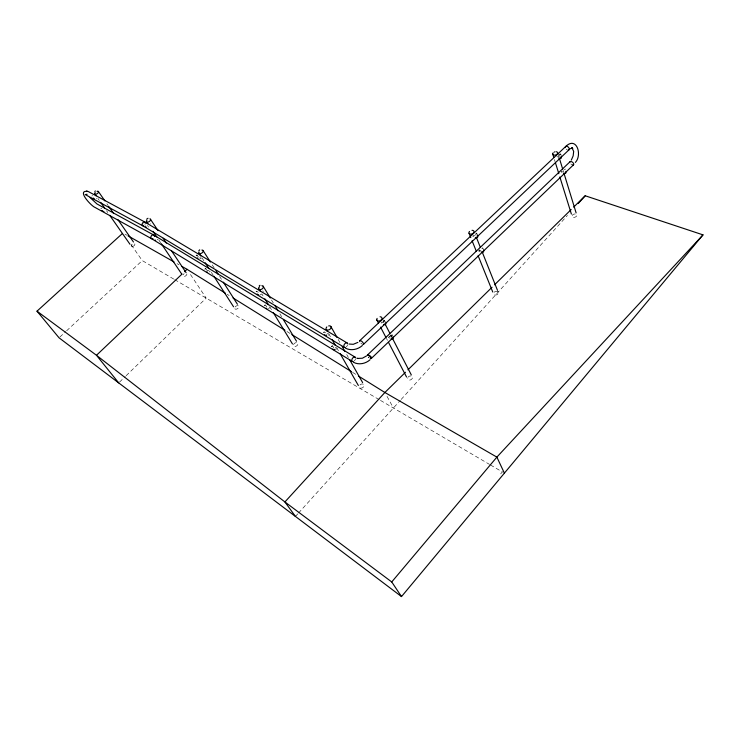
<?xml version="1.0" encoding="UTF-8"?>
<svg xmlns="http://www.w3.org/2000/svg" width="740" height="740" viewBox="0 0 740 740"><rect width="100%" height="100%" fill="white"/><g stroke="black" fill="none" stroke-linecap="round" stroke-linejoin="round"><path stroke-width="0.56" stroke-dasharray="3.7 2.78" d="M101.713 208.107L100.834 208.782M91.853 196.1L92.491 195.443M392.061 334.85L391.173 335.618L390.692 334.896M473.748 235.838L473.073 236.708L472.851 235.81M478.66 250.62L480.399 251.933M197.145 255.282L196.054 255.911M265.484 305.25L264.504 305.814M264.245 305.315L265.447 304.871M561.494 172.559L561.521 171.56M143.69 223.794L144.356 224.155M500.666 473.915L502.33 471.926M295.436 516.437L297.757 513.875M298.525 513.024L400.377 400.303M401.154 399.443L567.413 215.451M119.538 382.099L125.31 376.503M126.142 375.698L206.164 298.1L190.217 274.105M336.959 348.577L335.812 349.447M335.904 347.504L334.961 348.189M327.913 333.564L326.433 334.36M328.986 334.656L328.282 335.248M59.884 337.033L65.767 331.575M66.609 330.789L142.256 260.591L173.715 279.054M269.906 307.655L268.417 308.608M261.572 294.039L260.055 295.001M201.613 257.973L199.791 258.907M210.215 271.229L209.143 271.959M559.57 154.142L560.689 153.929L561.29 155.622M157.898 239.335L157.241 239.816M196.146 255.245L197.016 255.004M209.087 270.442L207.154 270.572M200.503 257.15L199.763 257.529M148.87 226.644L148.157 227.041M97.014 198.551L96.33 198.912M205.294 269.24L205.674 268.37L204.647 269.212M262.691 290.913L263.44 291.384M147.88 225.746L146.992 225.987M479.168 249.963L480.972 250.601M383.93 320.106L385.753 322.501M332.112 345.663L331.418 346.782L332.602 345.941M476.384 232.98L477.809 235.403M475.968 234.044L476.939 233.202M481.842 248.807L482.711 247.863M388.491 337.421L389.444 336.404M478.826 251.286L479.409 249.963M556.822 156.612L559.237 157.352M561.42 171.523L563.02 172.031M473.545 235.339L475.126 235.958M565.147 168.924L565.166 169.654L564.185 169.747M381.858 321.882L383.375 322.659M389.203 336.089L391.479 337.283M388.602 337.477L390.128 338.282M124.986 234.136L126.984 235.274M177.017 263.634L179.024 264.772M381.137 323.223L382.043 322.057M174.696 279.637L379.472 399.822M380.471 400.405L489.529 464.415M490.527 464.998L502.414 471.972M227.189 294.307L229.141 295.528M286.935 331.502L290.848 333.943M352.564 372.359L356.476 374.801M324.462 331.788C321.049 333.296 326.571 331.113 325.73 333.99M257.021 291.162C253.82 292.624 258.945 290.459 258.26 293.188M150.803 223.878L150.424 223.869M266.807 307.054L265.854 305.537M98.022 198.579L99.326 200.447M106.505 210.706L107.809 212.565M131.332 244.959L142.256 260.591M106.865 203.722L108.169 205.59M158.73 239.843L160.645 242.702M197.099 255.069L198.376 257.048M205.757 268.444L207.006 270.377M202.066 257.955L203.916 260.832M211.335 272.32L213.185 275.197M212.26 264.901L214.101 267.778M219.632 276.418L221.473 279.295M261.886 293.974L263.079 295.935M269.675 306.712L271.478 309.644M271.506 299.987L273.291 302.928M279.84 313.732L281.625 316.674M332.538 345.821L333.768 347.957M328.588 333.481L330.882 337.477M336.598 347.486L338.892 351.482M338.189 339.475L339.901 342.481M346.718 354.516L348.42 357.522M387.02 396.363L393.421 408.008M386.4 338.319L387.455 340.354M382.414 318.82L383.995 321.882M390.822 335.155L391.876 337.19M383.986 322.418C381.748 320.244 384.68 322.067 384.652 320.355M390.646 335.34L391.358 336.728M392.024 334.702L393.097 336.793M475.589 233.822L476.171 235.283M497.373 290.034L498.224 292.18M482.795 247.974L483.655 250.12M554.417 159.516L555.093 161.699M558.015 153.874L559.024 157.157M563.048 170.274L563.713 172.457M560.125 156.741L559.44 154.512L560.827 154.124M235.043 307.026A2.312 1.48 -32.7 0 1 238.493 305.971A2.312 1.48 -32.7 0 1 237.225 308.867A2.312 1.48 -32.7 0 1 234.645 307.933M186.85 273.92A2.211 1.323 -33.3 0 1 185.102 276.187A2.211 1.323 -33.3 0 1 182.91 275.687M183.067 274.873A2.211 1.323 -33.3 0 1 184.167 273.698M355.542 358.733A2.571 1.536 -57 0 1 354.257 360.963M567.21 149.822A2.34 1.415 46.2 0 1 566.276 149.092M571.872 164.669A2.331 1.193 39.7 0 1 570.891 163.984M361.869 343.98A2.618 0.962 45.3 0 1 360.861 343.12M347.596 344.738A2.608 1.582 -57.2 0 1 346.218 346.949M145.429 224.868A2.155 1.693 -58.8 0 1 145.096 225.312M494.098 292.282A2.507 1.776 -20.4 0 1 498.057 291.921A2.507 1.776 -20.4 0 1 496.309 294.927A2.507 1.776 -20.4 0 1 493.543 293.234M359.954 384.967A2.581 1.896 -30.1 0 1 363.756 384.596A2.581 1.896 -30.1 0 1 362.202 387.88A2.581 1.896 -30.1 0 1 359.205 386.548M407.832 377.446A2.599 1.943 -27.1 0 1 411.875 376.327A2.599 1.943 -27.1 0 1 410.867 379.759A2.599 1.943 -27.1 0 1 407.509 378.538M369.047 357.697L368.381 357.022L369.047 357.697M294.964 346.459A2.442 1.674 -31.8 0 0 297.896 343.582A2.442 1.674 -31.8 0 0 294.206 343.601A2.442 1.674 -31.8 0 0 294.964 346.459M132.691 246.448A2.081 1.165 -33.7 0 0 134.791 243.886A2.081 1.165 -33.7 0 0 131.646 244.718A2.081 1.165 -33.7 0 0 132.691 246.448M573.5 217.338A2.442 1.619 -16.3 0 0 576.802 215.09A2.442 1.619 -16.3 0 0 573.001 214.563A2.442 1.619 -16.3 0 0 573.5 217.338"/><path stroke-width="1.11" d="M391.201 338.828L393.032 338.754L393.227 337.079M571.28 160.164L573.167 155.863L573.676 151.395L571.992 147.889L572.806 148.453L571.706 148.046L572.214 148.111L570.068 148.796M575.359 162.412C582.436 155.16 576.756 135.827 565.758 146.446L359.797 340.631M198.838 250.749L199.689 249.824M370.268 358.502C374.551 357.901 365.736 353.988 367.623 354.839L570.133 161.653M94.812 191.484L95.377 190.929M553.215 152.819L552.919 153.189A2.571 1.6 -17.6 0 0 553.899 155.076A2.571 1.6 -17.6 0 0 557.146 154.096L557.479 153.661A2.571 1.6 -17.6 0 0 556.202 151.737M469.539 231.444L469.206 231.851A2.646 1.758 -21.4 0 0 470.039 234.016A2.646 1.758 -21.4 0 0 473.369 233.054L473.748 232.582A2.646 1.758 -21.4 0 0 472 230.325M146.64 219.16L148.019 218.272M122.128 233.775L37 311.17L59.043 337.81L401.506 596.579L703 234.867L585.201 195.767L573.666 207.108M401.506 596.579L391.738 581.955L496.873 457.117L703 234.867M578.245 203.472L585.201 195.767M405.492 372.248L384.883 392.487L284.909 501.951L295.436 516.437M407.962 369.815L492.054 287.25M494.524 284.817L571.188 209.531M371.166 358.586L573.537 164.807M181.994 274.087L96.478 355.283L37 311.17M184.51 271.7L187.026 269.305L225.228 293.086M363.433 344.396L568.94 149.887M87.126 194.269L85.276 194.602L142.866 225.848L344.35 347.365M370.083 359.723C365.726 363.719 358.789 365.181 353.47 362.286M366.689 355.829L362.36 358.234L357.55 358.428M362.369 345.515C357.901 349.558 350.871 351.093 345.432 348.133M259.24 285.825L260.027 285.307M357.901 342.389L353.276 344.304L348.975 344.035M367.623 354.839C369.168 354.442 372.757 358.299 370.463 358.595M335.035 349.743L333.675 349.687M326.645 335.877L324.435 334.776M155.687 240.232L154.984 240.112M103.905 211.566L102.805 211.27M347.115 342.944L145.086 222.157L88.208 191.512C75.702 189.292 91.205 206.053 95.016 207.422L151.654 238.743L352.397 361.518M258.787 295.131L257.104 294.039M207.552 272.209L206.774 271.95M481.518 252.377L483.562 251.998L483.655 250.12M558.894 158.721L561.096 158.397L561.521 156.371M563.482 173.632L565.665 173.345L566.091 171.375M93.194 198.052L94.452 198.977M356.828 358.169L357.846 358.475M266.825 308.673L265.984 308.219M475.339 237.623L477.587 237.494L477.809 235.403M98.17 191.355L98.217 191.364A2.174 1.119 -33.1 0 1 97.828 193.186A2.174 1.119 -33.1 0 1 95.293 194.241L94.97 194.121A2.174 1.119 -33.1 0 1 95.183 192.493M149.85 218.883L150.211 219.012A2.312 1.276 -32.7 0 1 149.906 221.02A2.312 1.276 -32.7 0 1 147.177 222.13L146.816 221.991A2.312 1.276 -32.7 0 1 146.946 220.206M86.691 190.901L87.163 191.087M146.122 227.115L145.493 226.764M383.551 324.471L385.559 324.638L385.892 322.788M127.983 235.838L174.02 261.932M182.022 266.474L187.026 269.305M354.978 357.059L153.679 234.996L96.931 203.935L90.076 197.534M233.063 297.97L284.974 330.29M291.828 334.554L351.583 371.748M358.438 376.022L384.883 392.487L496.873 457.117L504.393 473.138M333.351 349.558L332.695 349.03M391.738 581.955L284.909 501.951L96.478 355.283L118.715 382.904M197.839 258.454L197.266 257.844M102.508 211.085L101.972 210.53M94.757 193.917L96.061 195.776M100.631 202.307L104.543 207.903M109.761 215.368L129.99 244.283M98.429 191.577L104.923 200.919M108.817 206.525L113.359 213.065M117.91 219.604L133.487 242.017M146.576 221.76L147.852 223.665M152.967 231.278L156.806 236.985M161.283 243.654L181.753 274.105M150.46 219.253L158.092 230.695M163.189 238.317L166.371 243.09M171.458 250.712L186.092 272.644M198.977 253.163L200.827 256.04M205.156 262.746L208.865 268.49M213.804 276.15L233.572 306.804M203.047 250.508L210.419 262.025M215.941 270.655L218.402 274.494M223.314 282.171L237.438 304.242M258.889 289.072L260.082 291.033M264.883 298.868L268.481 304.75M273.273 312.585L292.466 343.943M263.163 286.241L270.313 298.017M275.077 305.879L278.055 310.782M283.42 319.625L296.518 341.223M326.294 329.476L327.441 331.474M332.019 339.475L335.461 345.478M340.039 353.48L358.354 385.494M330.808 326.442L337.061 337.468M342.167 346.496L345.007 351.509M349.558 359.529L362.618 382.589M376.854 319.995L378.445 323.047M380.564 327.117L385.864 337.301M388.519 342.389L406.547 377.012M385.041 323.926L389.776 333.111M392.404 338.217L411.329 374.958M469.058 233.276L470.779 237.549M472.074 240.759L476.384 251.434M478.114 255.707L492.766 292.032M476.458 237.577L480.297 247.215M482.008 251.498L497.373 290.034M552.725 154.068L553.742 157.333M555.435 162.791L558.83 173.697M559.847 176.971L571.382 214.054M559.357 158.249L562.715 169.183M564.056 173.549L576.127 212.907M198.995 251.942A2.433 1.443 -32.2 0 0 199.263 253.432L199.661 253.579A2.433 1.443 -32.2 0 0 202.556 252.423A2.433 1.443 -32.2 0 0 202.769 250.25L202.362 250.092A2.433 1.443 -32.2 0 0 201.872 250.064M258.686 288.221A2.571 1.637 -31.4 0 0 259.213 289.368L259.657 289.543A2.571 1.637 -31.4 0 0 262.756 288.332A2.571 1.637 -31.4 0 0 262.839 285.945L262.386 285.769A2.571 1.637 -31.4 0 0 261.849 285.723M258.824 287.721A2.571 1.637 -31.4 0 1 259.527 286.75M97.014 191.327A2.174 1.119 -33.1 0 1 97.893 191.253M353.267 361.536A2.571 1.536 -57 0 1 351.787 360.223A2.571 1.536 -57 0 1 353.443 357.365A2.571 1.536 -57 0 1 355.496 357.688M153.004 238.706A2.127 1.647 -58.4 0 1 150.877 237.512A2.127 1.647 -58.4 0 1 152.644 234.913A2.127 1.647 -58.4 0 1 154.457 236.56M565.462 147.612A2.34 1.415 46.2 0 1 566.822 146.252A2.34 1.415 46.2 0 1 569.134 148.398A2.34 1.415 46.2 0 1 568.181 150.118M569.893 162.245A2.331 1.193 39.7 0 1 571.632 161.699A2.331 1.193 39.7 0 1 573.75 163.947A2.331 1.193 39.7 0 1 572.371 164.872M359.797 341.612A2.618 0.962 45.3 0 1 360.704 340.678A2.618 0.962 45.3 0 1 363.266 343.092A2.618 0.962 45.3 0 1 362.813 344.452M345.21 347.467A2.608 1.582 -57.2 0 1 343.804 345.95A2.608 1.582 -57.2 0 1 345.58 343.11A2.608 1.582 -57.2 0 1 347.606 343.637M143.745 226.033A2.155 1.693 -58.8 0 1 142.154 224.359A2.155 1.693 -58.8 0 1 143.893 222.037A2.155 1.693 -58.8 0 1 145.789 223.314M326.137 327.986A2.729 1.878 -29.9 0 0 326.673 329.809L327.182 330.012A2.729 1.878 -29.9 0 0 330.503 328.745A2.729 1.878 -29.9 0 0 330.429 326.109L329.92 325.905A2.729 1.878 -29.9 0 0 328.671 325.924M326.414 327.441A2.729 1.878 -29.9 0 1 326.839 326.923M554.297 152.061A2.571 1.6 -17.6 0 1 554.926 151.839M380.064 316.776A2.756 1.924 -27.2 0 1 381.618 319.412L381.193 319.93A2.756 1.924 -27.2 0 1 377.77 320.873A2.756 1.924 -27.2 0 1 377.132 318.385"/></g></svg>
